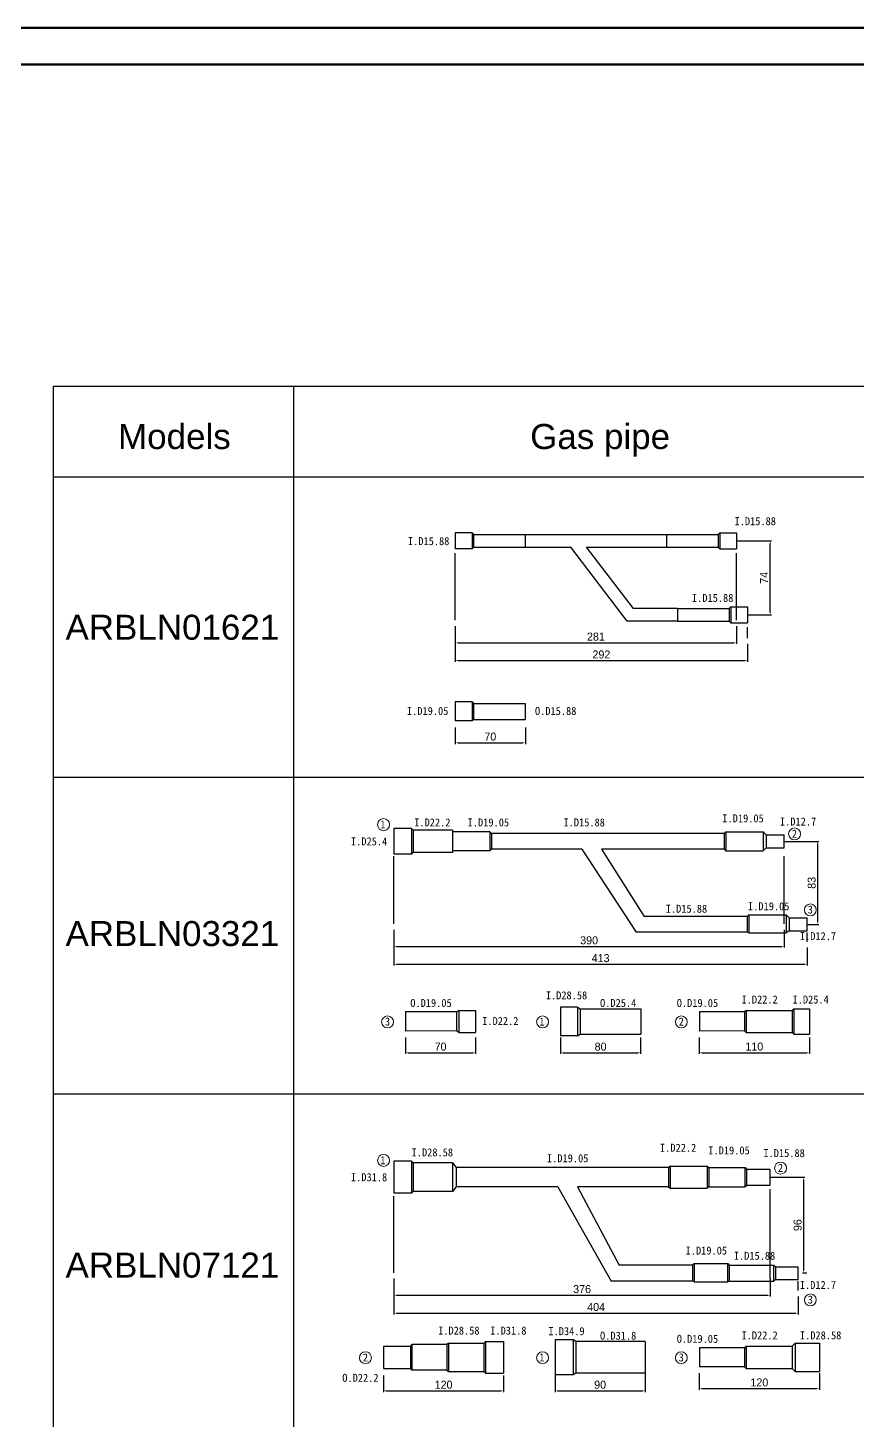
# Model space of a CAD drawing. Extents: x 594 to 813, y 174 to 240.
# Drawn here: x 749.78 to 758.89, y 225.18 to 240.49 of the extents above; entities that cross this region are included whole.
import ezdxf

# ---------------------------------------------------------------- set-up
doc = ezdxf.new("R2010")
doc.units = 0
doc.header["$MEASUREMENT"] = 0
doc.header["$PDMODE"] = 35
doc.header["$PDSIZE"] = 0.5
doc.layers.get('0').update_dxf_attribs({"linetype": 'CONTINUOUS', "lineweight": 30})
doc.layers.get('Defpoints').update_dxf_attribs({"linetype": 'CONTINUOUS'})
for name, color, linetype, lineweight in [('AC.REF(S). PIPING', 3, 'CONTINUOUS', 30), ('Dim', 142, 'CONTINUOUS', 0), ('UG-BORDER', 20, 'CONTINUOUS', 80)]:
    doc.layers.add(name, color=color, linetype=linetype, lineweight=lineweight)
doc.layers.add('CEN', color=1, linetype='CONTINUOUS')
doc.layers.add('LG-TEXT', color=4, linetype='CONTINUOUS')
doc.styles.add('LG-TEXT', font='arial.ttf')
doc.dimstyles.new('ISO-25', dxfattribs={"dimtxt": 2.5, "dimasz": 2.5, "dimexe": 1.25, "dimexo": 0.625, "dimtad": 1, "dimtxsty": 'Standard', "dimcen": 2.5, "dimadec": 0, "dimazin": 0, "dimtfac": 1, "dimtmove": 0, "dimatfit": 3, "dimfxl": 1, "dimarcsym": 0})

# ---------------------------------------------------------------- blocks, each defined once
blk = doc.blocks.new('*D150')
at = {"layer": 'Defpoints', "color": 0, "transparency": 16777216}
for p in [(1014.6, 2551.6), (1084.6, 2551.6), (1084.6, 2536.1)]:
    blk.add_point(p, dxfattribs=at)
at = {"layer": 'Dim', "color": 0, "lineweight": -2, "transparency": 16777216}
for p, q in [((1014.6, 2551.4), (1014.6, 2534.8)), ((1084.6, 2551.4), (1084.6, 2534.8)), ((1017.1, 2536.1), (1082.1, 2536.1))]:
    blk.add_line(p, q, dxfattribs=at)
at = {"layer": 'Dim', "color": 0, "transparency": 16777216}
for points in [[(1017.1, 2536.5), (1017.1, 2535.7), (1014.6, 2536.1)], [(1082.1, 2536.5), (1082.1, 2535.7), (1084.6, 2536.1)]]:
    blk.add_solid(points, dxfattribs=at)
at = {"layer": 'Dim', "color": 3, "transparency": 16777216, "insert": (1049.6, 2542.2), "char_height": 8, "attachment_point": 5}
blk.add_mtext('70', dxfattribs=at)
blk = doc.blocks.new('*D151')
at = {"layer": 'Defpoints', "color": 0, "transparency": 16777216}
for p in [(1295.6, 2737.9), (1329.3, 2737.9), (1306.6, 2663.9)]:
    blk.add_point(p, dxfattribs=at)
at = {"layer": 'Dim', "color": 0, "lineweight": -2, "transparency": 16777216}
for p, q in [((1295.8, 2737.9), (1330.6, 2737.9)), ((1329.3, 2666.4), (1329.3, 2735.4)), ((1306.8, 2663.9), (1330.6, 2663.9))]:
    blk.add_line(p, q, dxfattribs=at)
at = {"layer": 'Dim', "color": 0, "transparency": 16777216}
for points in [[(1328.9, 2735.4), (1329.7, 2735.4), (1329.3, 2737.9)], [(1328.9, 2666.4), (1329.7, 2666.4), (1329.3, 2663.9)]]:
    blk.add_solid(points, dxfattribs=at)
at = {"layer": 'Dim', "color": 3, "transparency": 16777216, "insert": (1323.2, 2700.9), "char_height": 8, "attachment_point": 5, "rotation": 90}
blk.add_mtext('74', dxfattribs=at)
blk = doc.blocks.new('*D152')
at = {"layer": 'Defpoints', "color": 0, "transparency": 16777216}
for p in [(1014.6, 2652.8), (1295.6, 2652.8), (1295.6, 2636)]:
    blk.add_point(p, dxfattribs=at)
at = {"layer": 'Dim', "color": 0, "lineweight": -2, "transparency": 16777216}
for p, q in [((1014.6, 2652.6), (1014.6, 2634.8)), ((1295.6, 2652.6), (1295.6, 2634.8)), ((1017.1, 2636), (1293.1, 2636))]:
    blk.add_line(p, q, dxfattribs=at)
at = {"layer": 'Dim', "color": 0, "transparency": 16777216}
for points in [[(1017.1, 2636.4), (1017.1, 2635.6), (1014.6, 2636)], [(1293.1, 2636.4), (1293.1, 2635.6), (1295.6, 2636)]]:
    blk.add_solid(points, dxfattribs=at)
at = {"layer": 'Dim', "color": 3, "transparency": 16777216, "insert": (1155.1, 2642.1), "char_height": 8, "attachment_point": 5}
blk.add_mtext('281', dxfattribs=at)
blk = doc.blocks.new('*D153')
at = {"layer": 'Defpoints', "color": 0, "transparency": 16777216}
for p in [(1014.6, 2635), (1306.6, 2635), (1306.6, 2618.2)]:
    blk.add_point(p, dxfattribs=at)
at = {"layer": 'Dim', "color": 0, "lineweight": -2, "transparency": 16777216}
for p, q in [((1014.6, 2634.8), (1014.6, 2616.9)), ((1306.6, 2634.8), (1306.6, 2616.9)), ((1017.1, 2618.2), (1304.1, 2618.2))]:
    blk.add_line(p, q, dxfattribs=at)
at = {"layer": 'Dim', "color": 0, "transparency": 16777216}
for points in [[(1017.1, 2618.6), (1017.1, 2617.7), (1014.6, 2618.2)], [(1304.1, 2618.6), (1304.1, 2617.7), (1306.6, 2618.2)]]:
    blk.add_solid(points, dxfattribs=at)
at = {"layer": 'Dim', "color": 3, "transparency": 16777216, "insert": (1160.6, 2624.3), "char_height": 8, "attachment_point": 5}
blk.add_mtext('292', dxfattribs=at)
blk = doc.blocks.new('*D158')
at = {"layer": 'Defpoints', "color": 0, "transparency": 16777216}
for p in [(964.9, 2241.6), (1034.9, 2241.6), (1034.9, 2226.1)]:
    blk.add_point(p, dxfattribs=at)
at = {"layer": 'Dim', "color": 0, "lineweight": -2, "transparency": 16777216}
for p, q in [((964.9, 2241.4), (964.9, 2224.9)), ((1034.9, 2241.4), (1034.9, 2224.9)), ((967.4, 2226.1), (1032.4, 2226.1))]:
    blk.add_line(p, q, dxfattribs=at)
at = {"layer": 'Dim', "color": 0, "transparency": 16777216}
for points in [[(967.4, 2226.6), (967.4, 2225.7), (964.9, 2226.1)], [(1032.4, 2226.6), (1032.4, 2225.7), (1034.9, 2226.1)]]:
    blk.add_solid(points, dxfattribs=at)
at = {"layer": 'Dim', "color": 3, "transparency": 16777216, "insert": (999.9, 2232.2), "char_height": 8, "attachment_point": 5}
blk.add_mtext('70', dxfattribs=at)
blk = doc.blocks.new('*D159')
at = {"layer": 'Defpoints', "color": 0, "transparency": 16777216}
for p in [(1343.3, 2437.5), (1376.8, 2437.5), (1366.1, 2354.5)]:
    blk.add_point(p, dxfattribs=at)
at = {"layer": 'Dim', "color": 0, "lineweight": -2, "transparency": 16777216}
for p, q in [((1343.5, 2437.5), (1378, 2437.5)), ((1376.8, 2357), (1376.8, 2435)), ((1366.3, 2354.5), (1378, 2354.5))]:
    blk.add_line(p, q, dxfattribs=at)
at = {"layer": 'Dim', "color": 0, "transparency": 16777216}
for points in [[(1376.4, 2435), (1377.2, 2435), (1376.8, 2437.5)], [(1376.4, 2357), (1377.2, 2357), (1376.8, 2354.5)]]:
    blk.add_solid(points, dxfattribs=at)
at = {"layer": 'Dim', "color": 3, "transparency": 16777216, "insert": (1370.7, 2396), "char_height": 8, "attachment_point": 5, "rotation": 90}
blk.add_mtext('83', dxfattribs=at)
blk = doc.blocks.new('*D160')
at = {"layer": 'Defpoints', "color": 0, "transparency": 16777216}
for p in [(953.3, 2349.3), (1343.3, 2349.3), (1343.3, 2332.4)]:
    blk.add_point(p, dxfattribs=at)
at = {"layer": 'Dim', "color": 0, "lineweight": -2, "transparency": 16777216}
for p, q in [((953.3, 2349.1), (953.3, 2331.2)), ((1343.3, 2349.1), (1343.3, 2331.2)), ((955.8, 2332.4), (1340.8, 2332.4))]:
    blk.add_line(p, q, dxfattribs=at)
at = {"layer": 'Dim', "color": 0, "transparency": 16777216}
for points in [[(955.8, 2332.9), (955.8, 2332), (953.3, 2332.4)], [(1340.8, 2332.9), (1340.8, 2332), (1343.3, 2332.4)]]:
    blk.add_solid(points, dxfattribs=at)
at = {"layer": 'Dim', "color": 3, "transparency": 16777216, "insert": (1148.3, 2338.5), "char_height": 8, "attachment_point": 5}
blk.add_mtext('390', dxfattribs=at)
blk = doc.blocks.new('*D161')
at = {"layer": 'Defpoints', "color": 0, "transparency": 16777216}
for p in [(953.3, 2331.4), (1366.3, 2331.4), (1366.3, 2314.6)]:
    blk.add_point(p, dxfattribs=at)
at = {"layer": 'Dim', "color": 0, "lineweight": -2, "transparency": 16777216}
for p, q in [((953.3, 2331.2), (953.3, 2313.3)), ((1366.3, 2331.2), (1366.3, 2313.3)), ((955.8, 2314.6), (1363.8, 2314.6))]:
    blk.add_line(p, q, dxfattribs=at)
at = {"layer": 'Dim', "color": 0, "transparency": 16777216}
for points in [[(955.8, 2315), (955.8, 2314.2), (953.3, 2314.6)], [(1363.8, 2315), (1363.8, 2314.2), (1366.3, 2314.6)]]:
    blk.add_solid(points, dxfattribs=at)
at = {"layer": 'Dim', "color": 3, "transparency": 16777216, "insert": (1159.8, 2320.7), "char_height": 8, "attachment_point": 5}
blk.add_mtext('413', dxfattribs=at)
blk = doc.blocks.new('*D162')
at = {"layer": 'Defpoints', "color": 0, "transparency": 16777216}
for p in [(1119.8, 2241.6), (1199.8, 2241.6), (1199.8, 2226.1)]:
    blk.add_point(p, dxfattribs=at)
at = {"layer": 'Dim', "color": 0, "lineweight": -2, "transparency": 16777216}
for p, q in [((1119.8, 2241.4), (1119.8, 2224.9)), ((1199.8, 2241.4), (1199.8, 2224.9)), ((1122.3, 2226.1), (1197.3, 2226.1))]:
    blk.add_line(p, q, dxfattribs=at)
at = {"layer": 'Dim', "color": 0, "transparency": 16777216}
for points in [[(1122.3, 2226.6), (1122.3, 2225.7), (1119.8, 2226.1)], [(1197.3, 2226.6), (1197.3, 2225.7), (1199.8, 2226.1)]]:
    blk.add_solid(points, dxfattribs=at)
at = {"layer": 'Dim', "color": 3, "transparency": 16777216, "insert": (1159.8, 2232.2), "char_height": 8, "attachment_point": 5}
blk.add_mtext('80', dxfattribs=at)
blk = doc.blocks.new('*D163')
at = {"layer": 'Defpoints', "color": 0, "transparency": 16777216}
for p in [(1258.4, 2241.6), (1368.4, 2241.6), (1368.4, 2226.1)]:
    blk.add_point(p, dxfattribs=at)
at = {"layer": 'Dim', "color": 0, "lineweight": -2, "transparency": 16777216}
for p, q in [((1258.4, 2241.4), (1258.4, 2224.9)), ((1368.4, 2241.4), (1368.4, 2224.9)), ((1260.9, 2226.1), (1365.9, 2226.1))]:
    blk.add_line(p, q, dxfattribs=at)
at = {"layer": 'Dim', "color": 0, "transparency": 16777216}
for points in [[(1260.9, 2226.6), (1260.9, 2225.7), (1258.4, 2226.1)], [(1365.9, 2226.6), (1365.9, 2225.7), (1368.4, 2226.1)]]:
    blk.add_solid(points, dxfattribs=at)
at = {"layer": 'Dim', "color": 3, "transparency": 16777216, "insert": (1313.4, 2232.3), "char_height": 8, "attachment_point": 5}
blk.add_mtext('110', dxfattribs=at)
blk = doc.blocks.new('*D168')
at = {"layer": 'Defpoints', "color": 0, "transparency": 16777216}
for p in [(942.9, 1903.6), (1062.9, 1903.6), (1062.9, 1888.1)]:
    blk.add_point(p, dxfattribs=at)
at = {"layer": 'Dim', "color": 0, "lineweight": -2, "transparency": 16777216}
for p, q in [((942.9, 1903.4), (942.9, 1886.9)), ((1062.9, 1903.4), (1062.9, 1886.9)), ((945.4, 1888.1), (1060.4, 1888.1))]:
    blk.add_line(p, q, dxfattribs=at)
at = {"layer": 'Dim', "color": 0, "transparency": 16777216}
for points in [[(945.4, 1888.6), (945.4, 1887.7), (942.9, 1888.1)], [(1060.4, 1888.6), (1060.4, 1887.7), (1062.9, 1888.1)]]:
    blk.add_solid(points, dxfattribs=at)
at = {"layer": 'Dim', "color": 3, "transparency": 16777216, "insert": (1002.9, 1894.2), "char_height": 8, "attachment_point": 5}
blk.add_mtext('120', dxfattribs=at)
blk = doc.blocks.new('*D169')
at = {"layer": 'Defpoints', "color": 0, "transparency": 16777216}
for p in [(1329.3, 2101.8), (1362.8, 2101.8), (1366.1, 2005.8)]:
    blk.add_point(p, dxfattribs=at)
at = {"layer": 'Dim', "color": 0, "lineweight": -2, "transparency": 16777216}
for p, q in [((1329.5, 2101.8), (1364, 2101.8)), ((1362.8, 2008.3), (1362.8, 2099.3)), ((1365.9, 2005.8), (1361.5, 2005.8))]:
    blk.add_line(p, q, dxfattribs=at)
at = {"layer": 'Dim', "color": 0, "transparency": 16777216}
for points in [[(1362.4, 2099.3), (1363.2, 2099.3), (1362.8, 2101.8)], [(1362.4, 2008.3), (1363.2, 2008.3), (1362.8, 2005.8)]]:
    blk.add_solid(points, dxfattribs=at)
at = {"layer": 'Dim', "color": 3, "transparency": 16777216, "insert": (1356.7, 2053.8), "char_height": 8, "attachment_point": 5, "rotation": 90}
blk.add_mtext('96', dxfattribs=at)
blk = doc.blocks.new('*D170')
at = {"layer": 'Defpoints', "color": 0, "transparency": 16777216}
for p in [(953.3, 2000.5), (1329.3, 2000.5), (1329.3, 1983.7)]:
    blk.add_point(p, dxfattribs=at)
at = {"layer": 'Dim', "color": 0, "lineweight": -2, "transparency": 16777216}
for p, q in [((953.3, 2000.3), (953.3, 1982.4)), ((1329.3, 2000.3), (1329.3, 1982.4)), ((955.8, 1983.7), (1326.8, 1983.7))]:
    blk.add_line(p, q, dxfattribs=at)
at = {"layer": 'Dim', "color": 0, "transparency": 16777216}
for points in [[(955.8, 1984.1), (955.8, 1983.3), (953.3, 1983.7)], [(1326.8, 1984.1), (1326.8, 1983.3), (1329.3, 1983.7)]]:
    blk.add_solid(points, dxfattribs=at)
at = {"layer": 'Dim', "color": 3, "transparency": 16777216, "insert": (1141.3, 1989.8), "char_height": 8, "attachment_point": 5}
blk.add_mtext('376', dxfattribs=at)
blk = doc.blocks.new('*D171')
at = {"layer": 'Defpoints', "color": 0, "transparency": 16777216}
for p in [(953.3, 1982.6), (1357.3, 1982.6), (1357.3, 1965.8)]:
    blk.add_point(p, dxfattribs=at)
at = {"layer": 'Dim', "color": 0, "lineweight": -2, "transparency": 16777216}
for p, q in [((953.3, 1982.4), (953.3, 1964.6)), ((1357.3, 1982.4), (1357.3, 1964.6)), ((955.8, 1965.8), (1354.8, 1965.8))]:
    blk.add_line(p, q, dxfattribs=at)
at = {"layer": 'Dim', "color": 0, "transparency": 16777216}
for points in [[(955.8, 1966.2), (955.8, 1965.4), (953.3, 1965.8)], [(1354.8, 1966.2), (1354.8, 1965.4), (1357.3, 1965.8)]]:
    blk.add_solid(points, dxfattribs=at)
at = {"layer": 'Dim', "color": 3, "transparency": 16777216, "insert": (1155.3, 1971.9), "char_height": 8, "attachment_point": 5}
blk.add_mtext('404', dxfattribs=at)
blk = doc.blocks.new('*D167')
at = {"layer": 'Defpoints', "color": 0, "transparency": 16777216}
for p in [(1114.3, 1905.8), (1204.3, 1905.8), (1204.3, 1888.1)]:
    blk.add_point(p, dxfattribs=at)
at = {"layer": 'Dim', "color": 0, "lineweight": -2, "transparency": 16777216}
for p, q in [((1114.3, 1905.6), (1114.3, 1886.9)), ((1204.3, 1905.6), (1204.3, 1886.9)), ((1116.8, 1888.1), (1201.8, 1888.1))]:
    blk.add_line(p, q, dxfattribs=at)
at = {"layer": 'Dim', "color": 0, "transparency": 16777216}
for points in [[(1116.8, 1888.6), (1116.8, 1887.7), (1114.3, 1888.1)], [(1201.8, 1888.6), (1201.8, 1887.7), (1204.3, 1888.1)]]:
    blk.add_solid(points, dxfattribs=at)
at = {"layer": 'Dim', "color": 3, "transparency": 16777216, "insert": (1159.3, 1894.2), "char_height": 8, "attachment_point": 5}
blk.add_mtext('90', dxfattribs=at)
blk = doc.blocks.new('*D172')
at = {"layer": 'Defpoints', "color": 0, "transparency": 16777216}
for p in [(1258.4, 1905.9), (1378.4, 1905.9), (1378.4, 1890.4)]:
    blk.add_point(p, dxfattribs=at)
at = {"layer": 'Dim', "color": 0, "lineweight": -2, "transparency": 16777216}
for p, q in [((1258.4, 1905.7), (1258.4, 1889.1)), ((1378.4, 1905.7), (1378.4, 1889.1)), ((1260.9, 1890.4), (1375.9, 1890.4))]:
    blk.add_line(p, q, dxfattribs=at)
at = {"layer": 'Dim', "color": 0, "transparency": 16777216}
for points in [[(1260.9, 1890.8), (1260.9, 1890), (1258.4, 1890.4)], [(1375.9, 1890.8), (1375.9, 1890), (1378.4, 1890.4)]]:
    blk.add_solid(points, dxfattribs=at)
at = {"layer": 'Dim', "color": 3, "transparency": 16777216, "insert": (1318.4, 1896.5), "char_height": 8, "attachment_point": 5}
blk.add_mtext('120', dxfattribs=at)
blk = doc.blocks.new('A$C4F622165')
at = {"color": 2}
for p, q in [((-1539.19, -88.213), (-1539.19, -2226.556)), ((-1539.19, -88.213), (-56.943, -88.213)), ((-1298.857, -88.213), (-1298.857, -2226.556)), ((-1539.19, -178.788), (-56.943, -178.788)), ((-1539.19, -479.135), (-56.943, -479.135)), ((-1539.19, -795.863), (-56.943, -795.863))]:
    blk.add_line(p, q, dxfattribs=at)
for p, q in [((-1120.639, -235.053), (-1137.392, -235.053)), ((-1137.392, -235.053), (-1137.392, -250.933)), ((-1120.639, -235.053), (-1119.049, -236.643)), ((-1120.639, -235.053), (-1120.639, -250.933)), ((-873.145, -235.053), (-874.735, -236.643)), ((-873.145, -235.053), (-856.392, -235.053)), ((-873.145, -235.053), (-873.145, -250.933)), ((-856.392, -235.053), (-856.392, -250.933)), ((-1120.639, -250.933), (-1119.049, -249.343)), ((-1119.049, -236.643), (-874.735, -236.643)), ((-1119.049, -236.643), (-1119.049, -249.343)), ((-1119.049, -249.343), (-1022.069, -249.343)), ((-1067.392, -236.643), (-1067.392, -249.343)), ((-965.706, -323.343), (-1022.069, -249.343)), ((-1006.105, -249.343), (-874.735, -249.343)), ((-959.415, -310.643), (-1006.105, -249.343)), ((-926.392, -236.643), (-926.392, -249.343)), ((-874.735, -236.643), (-874.735, -249.343)), ((-873.145, -250.933), (-874.735, -249.343)), ((-1120.639, -250.933), (-1137.392, -250.933)), ((-873.145, -250.933), (-856.392, -250.933)), ((-915.392, -310.643), (-959.415, -310.643)), ((-915.392, -310.643), (-915.392, -323.343)), ((-915.392, -310.643), (-863.735, -310.643)), ((-862.145, -309.053), (-863.735, -310.643)), ((-863.735, -310.643), (-863.735, -323.343)), ((-862.145, -309.053), (-845.392, -309.053)), ((-862.145, -309.053), (-862.145, -324.933)), ((-845.392, -309.053), (-845.392, -324.933)), ((-915.392, -323.343), (-965.706, -323.343)), ((-915.392, -323.343), (-863.735, -323.343)), ((-862.145, -324.933), (-863.735, -323.343)), ((-862.145, -324.933), (-845.392, -324.933)), ((-1120.639, -403.976), (-1137.392, -403.976)), ((-1137.392, -403.976), (-1137.392, -423.026)), ((-1120.639, -403.976), (-1119.049, -405.566)), ((-1120.639, -403.976), (-1120.639, -423.026)), ((-1119.049, -405.566), (-1119.049, -421.447)), ((-1119.049, -405.566), (-1067.392, -405.566)), ((-1067.392, -405.566), (-1067.392, -421.446)), ((-1120.639, -423.026), (-1137.392, -423.026)), ((-1120.639, -423.026), (-1119.049, -421.447)), ((-1119.049, -421.446), (-1067.392, -421.446)), ((-1181.206, -530.64), (-1198.704, -530.64)), ((-1198.704, -530.64), (-1198.704, -556.04)), ((-1181.206, -530.64), (-1179.606, -532.24)), ((-1181.206, -530.64), (-1181.206, -556.04)), ((-1140.157, -532.24), (-1179.606, -532.24)), ((-1179.606, -532.24), (-1179.606, -554.44)), ((-1140.157, -532.24), (-1140.157, -554.44)), ((-1102.695, -533.815), (-1140.157, -533.815)), ((-1102.695, -533.815), (-1102.695, -552.865)), ((-1102.695, -533.815), (-1101.11, -535.4)), ((-868.729, -535.4), (-1101.11, -535.4)), ((-1101.11, -535.4), (-1101.11, -551.28)), ((-867.144, -533.815), (-868.729, -535.4)), ((-868.729, -535.4), (-868.729, -551.28)), ((-867.144, -533.815), (-829.683, -533.815)), ((-867.144, -533.815), (-867.144, -552.865)), ((-829.683, -533.815), (-829.683, -552.865)), ((-826.831, -536.99), (-829.683, -533.815)), ((-826.831, -536.99), (-808.704, -536.99)), ((-826.831, -536.99), (-826.831, -549.69)), ((-808.704, -549.69), (-808.704, -536.99)), ((-1181.206, -556.04), (-1198.704, -556.04)), ((-1181.206, -556.04), (-1179.606, -554.44)), ((-1140.157, -554.44), (-1179.606, -554.44)), ((-1102.695, -552.865), (-1140.157, -552.865)), ((-1102.695, -552.865), (-1101.11, -551.28)), ((-1010.916, -551.28), (-1101.11, -551.28)), ((-1010.916, -551.28), (-956.478, -634.28)), ((-868.729, -551.28), (-991.27, -551.28)), ((-991.27, -551.28), (-948.514, -618.4)), ((-867.144, -552.865), (-868.729, -551.28)), ((-867.144, -552.865), (-829.683, -552.865)), ((-826.831, -549.69), (-829.683, -552.865)), ((-826.831, -549.69), (-808.704, -549.69)), ((-845.729, -618.4), (-948.514, -618.4)), ((-844.144, -616.815), (-845.729, -618.4)), ((-845.729, -618.4), (-845.729, -634.28)), ((-844.144, -616.815), (-806.683, -616.815)), ((-844.144, -616.815), (-844.144, -634.865)), ((-806.683, -616.815), (-806.683, -634.865)), ((-803.831, -619.99), (-806.683, -616.815)), ((-803.831, -619.99), (-785.704, -619.99)), ((-803.831, -619.99), (-803.831, -632.69)), ((-785.704, -632.69), (-785.704, -619.99)), ((-845.729, -634.28), (-956.478, -634.28)), ((-844.144, -634.865), (-845.729, -634.28)), ((-844.144, -634.865), (-806.683, -634.865)), ((-803.831, -632.69), (-806.683, -634.865)), ((-803.831, -632.69), (-785.704, -632.69)), ((-1015.374, -709.169), (-1032.127, -709.169)), ((-1032.127, -709.169), (-1032.127, -737.749)), ((-1015.374, -709.169), (-1012.68, -710.764)), ((-1015.374, -709.169), (-1015.374, -737.749)), ((-1187.014, -713.928), (-1187.014, -732.984)), ((-1136.18, -713.954), (-1187.014, -713.934)), ((-1133.768, -712.359), (-1136.18, -713.954)), ((-1136.18, -713.954), (-1136.179, -732.98)), ((-1133.768, -712.359), (-1117.014, -712.359)), ((-1133.768, -712.359), (-1133.768, -734.559)), ((-1117.014, -712.359), (-1117.014, -734.559)), ((-1012.68, -710.764), (-1012.681, -736.17)), ((-1012.68, -710.764), (-952.127, -710.744)), ((-952.127, -710.738), (-952.127, -736.174)), ((-893.508, -713.928), (-893.508, -732.984)), ((-848.398, -713.954), (-893.508, -713.934)), ((-846.808, -712.359), (-848.398, -713.954)), ((-848.398, -713.954), (-848.398, -732.98)), ((-846.808, -712.359), (-800.821, -712.359)), ((-846.808, -712.359), (-846.808, -734.559)), ((-799.231, -710.756), (-800.821, -712.359)), ((-800.821, -712.359), (-800.821, -734.559)), ((-799.231, -710.756), (-799.231, -736.156)), ((-799.231, -710.756), (-783.508, -710.756)), ((-783.508, -710.756), (-783.508, -736.156)), ((-1136.18, -732.98), (-1187.014, -732.984)), ((-1133.768, -734.559), (-1136.179, -732.98)), ((-1133.768, -734.559), (-1117.014, -734.559)), ((-1015.374, -737.749), (-1032.127, -737.749)), ((-1015.374, -737.749), (-1012.681, -736.17)), ((-1012.68, -736.17), (-952.127, -736.174)), ((-848.398, -732.98), (-893.508, -732.984)), ((-846.808, -734.559), (-848.398, -732.98)), ((-846.808, -734.559), (-800.821, -734.559)), ((-799.231, -736.156), (-800.821, -734.559)), ((-799.231, -736.156), (-783.508, -736.156)), ((-1181.206, -863.195), (-1198.704, -863.195)), ((-1198.704, -863.195), (-1198.704, -894.995)), ((-1181.206, -863.195), (-1179.606, -864.805)), ((-1181.206, -863.195), (-1181.206, -894.995)), ((-1140.157, -864.805), (-1179.606, -864.805)), ((-1179.606, -864.805), (-1179.606, -893.385)), ((-1140.157, -864.805), (-1140.157, -893.385)), ((-1140.157, -864.805), (-1136.573, -869.57)), ((-924.408, -869.57), (-1136.573, -869.57)), ((-1136.573, -869.57), (-1136.573, -888.62)), ((-922.664, -867.995), (-924.408, -869.57)), ((-924.408, -869.57), (-924.408, -888.62)), ((-922.664, -867.995), (-885.684, -867.995)), ((-922.664, -867.995), (-922.664, -890.195)), ((-885.684, -867.995), (-885.684, -890.195)), ((-885.684, -867.995), (-884.082, -869.57)), ((-884.082, -869.57), (-847.791, -869.57)), ((-884.082, -869.57), (-884.082, -888.62)), ((-847.791, -888.62), (-847.791, -869.57)), ((-847.791, -869.57), (-846.548, -871.155)), ((-846.548, -871.155), (-822.704, -871.155)), ((-846.548, -871.155), (-846.548, -887.035)), ((-822.704, -887.035), (-822.704, -871.155)), ((-1136.573, -888.62), (-1140.157, -893.385)), ((-1035.053, -888.62), (-1136.573, -888.62)), ((-1035.053, -888.62), (-981.667, -983.035)), ((-924.408, -888.62), (-1015.407, -888.62)), ((-1015.407, -888.62), (-973.675, -967.155)), ((-924.408, -888.62), (-922.664, -890.195)), ((-922.664, -890.195), (-885.684, -890.195)), ((-884.082, -888.62), (-885.684, -890.195)), ((-884.082, -888.62), (-847.791, -888.62)), ((-846.548, -887.035), (-847.791, -888.62)), ((-846.548, -887.035), (-822.704, -887.035)), ((-1181.206, -894.995), (-1198.704, -894.995)), ((-1181.206, -894.995), (-1179.606, -893.385)), ((-1140.157, -893.385), (-1179.606, -893.385)), ((-900.299, -967.155), (-973.675, -967.155)), ((-900.299, -967.155), (-898.664, -965.57)), ((-900.299, -967.155), (-900.299, -983.035)), ((-898.664, -965.57), (-864.929, -965.57)), ((-898.664, -965.57), (-898.664, -983.62)), ((-864.929, -983.62), (-864.929, -965.57)), ((-864.929, -965.57), (-863.686, -967.155)), ((-863.686, -967.155), (-819.147, -967.155)), ((-863.686, -967.155), (-863.686, -983.035)), ((-819.147, -983.035), (-819.147, -967.155)), ((-819.147, -967.155), (-817.566, -968.745)), ((-817.566, -968.745), (-794.704, -968.745)), ((-817.566, -968.745), (-817.566, -981.445)), ((-794.704, -981.445), (-794.704, -968.745)), ((-900.299, -983.035), (-981.667, -983.035)), ((-898.664, -983.62), (-900.299, -983.035)), ((-898.664, -983.62), (-864.929, -983.62)), ((-863.686, -983.035), (-864.929, -983.62)), ((-863.686, -983.035), (-819.147, -983.035)), ((-817.566, -981.445), (-819.147, -983.035)), ((-817.566, -981.445), (-794.704, -981.445)), ((-1107.191, -1043.311), (-1108.791, -1044.921)), ((-1107.191, -1043.311), (-1089.099, -1043.311)), ((-1107.191, -1043.311), (-1107.191, -1075.111)), ((-1089.099, -1043.311), (-1089.099, -1075.111)), ((-1019.414, -1041.796), (-1037.662, -1041.796)), ((-1037.662, -1041.796), (-1037.662, -1076.696)), ((-1019.414, -1041.796), (-1019.414, -1076.696)), ((-1016.954, -1043.311), (-1019.414, -1041.796)), ((-947.662, -1043.311), (-1016.954, -1043.311)), ((-1016.954, -1043.311), (-1016.954, -1075.18)), ((-947.662, -1043.311), (-947.662, -1075.18)), ((-1209.099, -1048.114), (-1181.995, -1048.114)), ((-1209.099, -1048.114), (-1209.099, -1070.314)), ((-1180.665, -1046.514), (-1181.995, -1048.114)), ((-1181.995, -1048.114), (-1181.995, -1070.314)), ((-1145.73, -1046.514), (-1180.665, -1046.514)), ((-1180.665, -1046.514), (-1180.665, -1071.914)), ((-1144.078, -1044.921), (-1145.73, -1046.514)), ((-1145.73, -1046.514), (-1145.73, -1071.914)), ((-1144.078, -1044.921), (-1108.791, -1044.921)), ((-1144.078, -1044.921), (-1144.078, -1073.501)), ((-1108.791, -1044.921), (-1108.791, -1073.501)), ((-893.508, -1049.684), (-893.508, -1068.739)), ((-848.398, -1049.709), (-893.508, -1049.689)), ((-846.808, -1048.114), (-848.398, -1049.709)), ((-848.398, -1049.709), (-848.398, -1068.735)), ((-846.808, -1048.114), (-800.821, -1048.114)), ((-846.808, -1048.114), (-846.808, -1070.314)), ((-797.654, -1044.921), (-800.821, -1048.114)), ((-800.821, -1048.114), (-800.821, -1070.314)), ((-797.654, -1044.921), (-773.508, -1044.921)), ((-797.654, -1044.921), (-797.65, -1073.501)), ((-773.508, -1044.921), (-773.508, -1073.501)), ((-773.508, -1046.511), (-773.508, -1071.911)), ((-1209.099, -1070.314), (-1181.995, -1070.314)), ((-1181.995, -1070.314), (-1180.665, -1071.914)), ((-848.398, -1068.735), (-893.508, -1068.739)), ((-846.808, -1070.314), (-848.398, -1068.735)), ((-846.808, -1070.314), (-800.821, -1070.314)), ((-797.65, -1073.501), (-800.821, -1070.314)), ((-1145.73, -1071.914), (-1180.665, -1071.914)), ((-1145.73, -1071.914), (-1144.078, -1073.501)), ((-1144.078, -1073.501), (-1108.791, -1073.501)), ((-1107.191, -1075.111), (-1108.791, -1073.501)), ((-1107.191, -1075.111), (-1089.099, -1075.111)), ((-1019.414, -1076.696), (-1037.662, -1076.696)), ((-1016.954, -1075.18), (-1019.414, -1076.696)), ((-947.662, -1075.18), (-1016.954, -1075.18)), ((-797.65, -1073.501), (-773.508, -1073.501))]:
    blk.add_line(p, q)
at = {"layer": 'CEN'}
for p, q in [((-1137.392, -322.323), (-1137.392, -255.354)), ((-856.392, -322.323), (-856.392, -255.354)), ((-845.392, -340.192), (-845.392, -329.354)), ((-1198.704, -625.904), (-1198.704, -558.135)), ((-808.704, -625.904), (-808.704, -558.135)), ((-785.704, -643.773), (-785.704, -634.467)), ((-1198.704, -974.659), (-1198.704, -898.231)), ((-822.704, -980.35), (-822.704, -891.122)), ((-794.704, -992.529), (-794.704, -983.222))]:
    blk.add_line(p, q, dxfattribs=at)
at = {"layer": 'Dim', "color": 1}
for centre in [(-1209.059, -526.638), (-798.37, -535.968), (-782.575, -611.911), (-1205.034, -723.868), (-1050.147, -723.868), (-911.528, -723.868), (-1209.059, -862.394), (-812.37, -870.078), (-782.575, -1001.819), (-1227.118, -1059.624), (-1050.147, -1059.624), (-911.528, -1059.624)]:
    blk.add_circle(centre, 5.958, dxfattribs=at)
at = {"layer": 'Dim', "color": 3, "char_height": 8, "attachment_point": 5}
for s, insert in [('{\\fDotumChe|b0|i0|c129|p49;I\\fDotumChe|b0|i0|c0|p49;.D15.88}', (-837.67, -223.326)), ('{\\fDotumChe|b0|i0|c129|p49;I\\fDotumChe|b0|i0|c0|p49;.D15.88}', (-1163.931, -243.264)), ('{\\fDotumChe|b0|i0|c129|p49;I\\fDotumChe|b0|i0|c0|p49;.D15.88}', (-880.163, -300.073)), ('{\\fDotumChe|b0|i0|c129|p49;I\\fDotumChe|b0|i0|c0|p49;.D\\fDotumChe|b0|i0|c129|p49;19.05}', (-1164.958, -413.079)), ('{\\fDotumChe|b0|i0|c0|p49;O.D15.88}', (-1037.052, -413.079)), ('{\\fDotumChe|b0|i0|c129|p49;1}', (-1209.756, -526.372)), ('{\\fDotumChe|b0|i0|c129|p49;I\\fDotumChe|b0|i0|c0|p49;.D\\fDotumChe|b0|i0|c129|p49;22.2}', (-1160.295, -524.494)), ('{\\fDotumChe|b0|i0|c129|p49;I\\fDotumChe|b0|i0|c0|p49;.D\\fDotumChe|b0|i0|c129|p49;19.05}', (-1104.295, -524.494)), ('{\\fDotumChe|b0|i0|c129|p49;I\\fDotumChe|b0|i0|c0|p49;.D\\fDotumChe|b0|i0|c129|p49;15.88}', (-1008.553, -524.494)), ('{\\fDotumChe|b0|i0|c129|p49;I\\fDotumChe|b0|i0|c0|p49;.D\\fDotumChe|b0|i0|c129|p49;19.05}', (-849.813, -520.425)), ('{\\fDotumChe|b0|i0|c129|p49;I\\fDotumChe|b0|i0|c0|p49;.D\\fDotumChe|b0|i0|c129|p49;12.7}', (-794.819, -523.617)), ('{\\fDotumChe|b0|i0|c129|p49;I\\fDotumChe|b0|i0|c0|p49;.D\\fDotumChe|b0|i0|c129|p49;25.4}', (-1223.478, -543.451)), ('{\\fDotumChe|b0|i0|c129|p49;2}', (-798.409, -535.702)), ('{\\fDotumChe|b0|i0|c129|p49;I\\fDotumChe|b0|i0|c0|p49;.D\\fDotumChe|b0|i0|c129|p49;15.88}', (-906.377, -610.806)), ('{\\fDotumChe|b0|i0|c129|p49;I\\fDotumChe|b0|i0|c0|p49;.D\\fDotumChe|b0|i0|c129|p49;19.05}', (-824.168, -608.365)), ('{\\fDotumChe|b0|i0|c129|p49;3}', (-782.614, -611.644)), ('{\\fDotumChe|b0|i0|c129|p49;I\\fDotumChe|b0|i0|c0|p49;.D\\fDotumChe|b0|i0|c129|p49;12.7}', (-774.99, -638.177)), ('{\\fDotumChe|b0|i0|c129|p49;I\\fDotumChe|b0|i0|c0|p49;.D\\fDotumChe|b0|i0|c129|p49;28.58}', (-1026.231, -697.39)), ('{\\fDotumChe|b0|i0|c0|p49;O.D\\fDotumChe|b0|i0|c129|p49;19.05}', (-1161.654, -705.031)), ('{\\fDotumChe|b0|i0|c0|p49;O.D\\fDotumChe|b0|i0|c129|p49;25.4}', (-974.612, -705.031)), ('{\\fDotumChe|b0|i0|c0|p49;O.D\\fDotumChe|b0|i0|c129|p49;19.05}', (-895.4, -705.031)), ('{\\fDotumChe|b0|i0|c129|p49;I\\fDotumChe|b0|i0|c0|p49;.D\\fDotumChe|b0|i0|c129|p49;22.2}', (-833.279, -701.57)), ('{\\fDotumChe|b0|i0|c129|p49;I\\fDotumChe|b0|i0|c0|p49;.D\\fDotumChe|b0|i0|c129|p49;25.4}', (-782.296, -701.57)), ('{\\fDotumChe|b0|i0|c129|p49;3}', (-1205.073, -723.602)), ('{\\fDotumChe|b0|i0|c129|p49;I\\fDotumChe|b0|i0|c0|p49;.D\\fDotumChe|b0|i0|c129|p49;22.2}', (-1092.37, -723.032)), ('{\\fDotumChe|b0|i0|c129|p49;1}', (-1050.863, -723.602)), ('{\\fDotumChe|b0|i0|c129|p49;2}', (-911.567, -723.602)), ('{\\fDotumChe|b0|i0|c129|p49;I\\fDotumChe|b0|i0|c0|p49;.D\\fDotumChe|b0|i0|c129|p49;22.2}', (-914.679, -849.758)), ('{\\fDotumChe|b0|i0|c129|p49;I\\fDotumChe|b0|i0|c0|p49;.D\\fDotumChe|b0|i0|c129|p49;19.05}', (-863.813, -852.388)), ('{\\fDotumChe|b0|i0|c129|p49;1}', (-1209.756, -862.127)), ('{\\fDotumChe|b0|i0|c129|p49;I\\fDotumChe|b0|i0|c0|p49;.D\\fDotumChe|b0|i0|c129|p49;28.58}', (-1160.295, -854.389)), ('{\\fDotumChe|b0|i0|c129|p49;I\\fDotumChe|b0|i0|c0|p49;.D\\fDotumChe|b0|i0|c129|p49;19.05}', (-1025.052, -860.249)), ('{\\fDotumChe|b0|i0|c129|p49;I\\fDotumChe|b0|i0|c0|p49;.D\\fDotumChe|b0|i0|c129|p49;15.88}', (-808.819, -855.09)), ('{\\fDotumChe|b0|i0|c129|p49;I\\fDotumChe|b0|i0|c0|p49;.D\\fDotumChe|b0|i0|c129|p49;31.8}', (-1223.478, -879.206)), ('{\\fDotumChe|b0|i0|c129|p49;2}', (-812.409, -869.812)), ('{\\fDotumChe|b0|i0|c129|p49;I\\fDotumChe|b0|i0|c0|p49;.D\\fDotumChe|b0|i0|c129|p49;19.05}', (-886.527, -952.559)), ('{\\fDotumChe|b0|i0|c129|p49;I\\fDotumChe|b0|i0|c0|p49;.D\\fDotumChe|b0|i0|c129|p49;15.88}', (-838.368, -957.781)), ('{\\fDotumChe|b0|i0|c129|p49;I\\fDotumChe|b0|i0|c0|p49;.D\\fDotumChe|b0|i0|c129|p49;12.7}', (-774.99, -986.933)), ('{\\fDotumChe|b0|i0|c129|p49;3}', (-782.614, -1001.553)), ('{\\fDotumChe|b0|i0|c129|p49;I\\fDotumChe|b0|i0|c0|p49;.D\\fDotumChe|b0|i0|c129|p49;28.58}', (-1133.79, -1032.547)), ('{\\fDotumChe|b0|i0|c129|p49;I\\fDotumChe|b0|i0|c0|p49;.D\\fDotumChe|b0|i0|c129|p49;31.8}', (-1084.348, -1032.547)), ('{\\fDotumChe|b0|i0|c129|p49;I\\fDotumChe|b0|i0|c0|p49;.D\\fDotumChe|b0|i0|c129|p49;34.9}', (-1026.231, -1033.146)), ('{\\fDotumChe|b0|i0|c0|p49;O.D\\fDotumChe|b0|i0|c129|p49;31.8}', (-974.612, -1037.644)), ('{\\fDotumChe|b0|i0|c0|p49;O.D\\fDotumChe|b0|i0|c129|p49;19.05}', (-895.4, -1040.787)), ('{\\fDotumChe|b0|i0|c129|p49;I\\fDotumChe|b0|i0|c0|p49;.D\\fDotumChe|b0|i0|c129|p49;22.2}', (-833.279, -1037.325)), ('{\\fDotumChe|b0|i0|c129|p49;I\\fDotumChe|b0|i0|c0|p49;.D\\fDotumChe|b0|i0|c129|p49;28.58}', (-772.296, -1037.325)), ('{\\fDotumChe|b0|i0|c129|p49;2}', (-1227.158, -1059.357)), ('{\\fDotumChe|b0|i0|c129|p49;1}', (-1050.863, -1059.357)), ('{\\fDotumChe|b0|i0|c129|p49;3}', (-911.567, -1059.357)), ('{\\fDotumChe|b0|i0|c129|p49;O\\fDotumChe|b0|i0|c0|p49;.D\\fDotumChe|b0|i0|c129|p49;22.2}', (-1232.17, -1079.8))]:
    blk.add_mtext(s, dxfattribs=dict(at, insert=insert))
at = {"layer": 'LG-TEXT', "color": 0, "style": 'LG-TEXT'}
for s, p in [('Models', (-1474.311, -151.127)), ('Gas pipe', (-1062.518, -151.127)), ('ARBLN01621', (-1526.816, -341.814)), ('ARBLN03321', (-1526.816, -648.056)), ('ARBLN07121', (-1526.816, -979.525))]:
    blk.add_text(s, height=25, dxfattribs=at).set_placement(p)
at = {"layer": 'Dim'}
for base, p1, p2, picture, middle in [((-822.649, -242.993), (-845.392, -316.993), (-856.392, -242.993), '*D151', (-828.761, -279.993)), ((-775.162, -543.34), (-785.808, -626.34), (-808.704, -543.34), '*D159', (-781.263, -584.84)), ((-789.162, -879.095), (-785.808, -975.095), (-822.704, -879.095), '*D169', (-795.263, -927.095))]:
    dim = blk.add_linear_dim(base=base, p1=p1, p2=p2, angle=90, dimstyle='ISO-25', override={"dimtxt": 8, "dimexo": 0.2, "dimgap": 2, "dimsah": 1, "dimclrt": 3}, dxfattribs=at)
    dim.commit()
    dim.dimension.update_dxf_attribs({"geometry": picture, "text_midpoint": middle, "insert": (-2151.957, -2980.862)})
for base, p1, p2, override, picture, middle in [((-856.392, -344.833), (-1137.392, -328.013), (-856.392, -328.013), {"dimtxt": 8, "dimexo": 0.2, "dimgap": 2, "dimsah": 1, "dimclrt": 3}, '*D152', (-996.892, -338.721)), ((-845.392, -362.702), (-1137.392, -345.883), (-845.392, -345.883), {"dimtxt": 8, "dimexo": 0.2, "dimgap": 2, "dimsah": 1, "dimclrt": 3}, '*D153', (-991.392, -356.601)), ((-1067.392, -444.77), (-1137.392, -429.272), (-1067.392, -429.272), {"dimtxt": 8, "dimexo": 0.2, "dimgap": 2, "dimtxsty": 'Standard', "dimsah": 1, "dimclrt": 3}, '*D150', (-1102.392, -438.663)), ((-808.704, -648.414), (-1198.704, -631.595), (-808.704, -631.595), {"dimtxt": 8, "dimexo": 0.2, "dimgap": 2, "dimsah": 1, "dimclrt": 3}, '*D160', (-1003.704, -642.313)), ((-785.704, -666.284), (-1198.704, -649.464), (-785.704, -649.464), {"dimtxt": 8, "dimexo": 0.2, "dimgap": 2, "dimsah": 1, "dimclrt": 3}, '*D161', (-992.204, -660.172)), ((-1117.014, -754.722), (-1187.014, -739.224), (-1117.014, -739.224), {"dimtxt": 8, "dimexo": 0.2, "dimgap": 2, "dimtxsty": 'Standard', "dimsah": 1, "dimclrt": 3}, '*D158', (-1152.014, -748.616)), ((-952.127, -754.722), (-1032.127, -739.224), (-952.127, -739.224), {"dimtxt": 8, "dimexo": 0.2, "dimgap": 2, "dimtxsty": 'Standard', "dimsah": 1, "dimclrt": 3}, '*D162', (-992.127, -748.621)), ((-783.508, -754.722), (-893.508, -739.224), (-783.508, -739.224), {"dimtxt": 8, "dimexo": 0.2, "dimgap": 2, "dimtxsty": 'Standard', "dimsah": 1, "dimclrt": 3}, '*D163', (-838.508, -748.61)), ((-822.704, -997.169), (-1198.704, -980.35), (-822.704, -980.35), {"dimtxt": 8, "dimexo": 0.2, "dimgap": 2, "dimsah": 1, "dimclrt": 3}, '*D170', (-1010.704, -991.063)), ((-794.704, -1015.039), (-1198.704, -998.219), (-794.704, -998.219), {"dimtxt": 8, "dimexo": 0.2, "dimgap": 2, "dimsah": 1, "dimclrt": 3}, '*D171', (-996.704, -1008.932)), ((-1089.099, -1092.724), (-1209.099, -1077.227), (-1089.099, -1077.227), {"dimtxt": 8, "dimexo": 0.2, "dimgap": 2, "dimtxsty": 'Standard', "dimsah": 1, "dimclrt": 3}, '*D168', (-1149.099, -1086.613)), ((-947.662, -1092.724), (-1037.662, -1075.111), (-947.662, -1075.111), {"dimtxt": 8, "dimexo": 0.2, "dimgap": 2, "dimtxsty": 'Standard', "dimsah": 1, "dimclrt": 3}, '*D167', (-992.662, -1086.623)), ((-773.508, -1090.477), (-893.508, -1074.98), (-773.508, -1074.98), {"dimtxt": 8, "dimexo": 0.2, "dimgap": 2, "dimtxsty": 'Standard', "dimsah": 1, "dimclrt": 3}, '*D172', (-833.508, -1084.366))]:
    dim = blk.add_linear_dim(base=base, p1=p1, p2=p2, dimstyle='ISO-25', override=override, dxfattribs=at)
    dim.commit()
    dim.dimension.update_dxf_attribs({"geometry": picture, "text_midpoint": middle, "insert": (-2151.957, -2980.862)})

msp = doc.modelspace()

# ---------------------------------------------------------------- linework, layer by layer
at = {"layer": 'UG-BORDER', "color": 7}
for p, q in [((808.113, 240.494), (712.113, 240.494)), ((807.709, 240.09), (712.518, 240.09))]:
    msp.add_line(p, q, dxfattribs=at)

# ---------------------------------------------------------------- block references
at = {"layer": 'AC.REF(S). PIPING', "linetype": 'Continuous', "xscale": 0.0109999999999957, "yscale": 0.0109999999999957, "zscale": 0.0109999999999957}
msp.add_blockref('A$C4F622165', (766.987, 237.525), dxfattribs=at)

doc.saveas('drawing.dxf')
